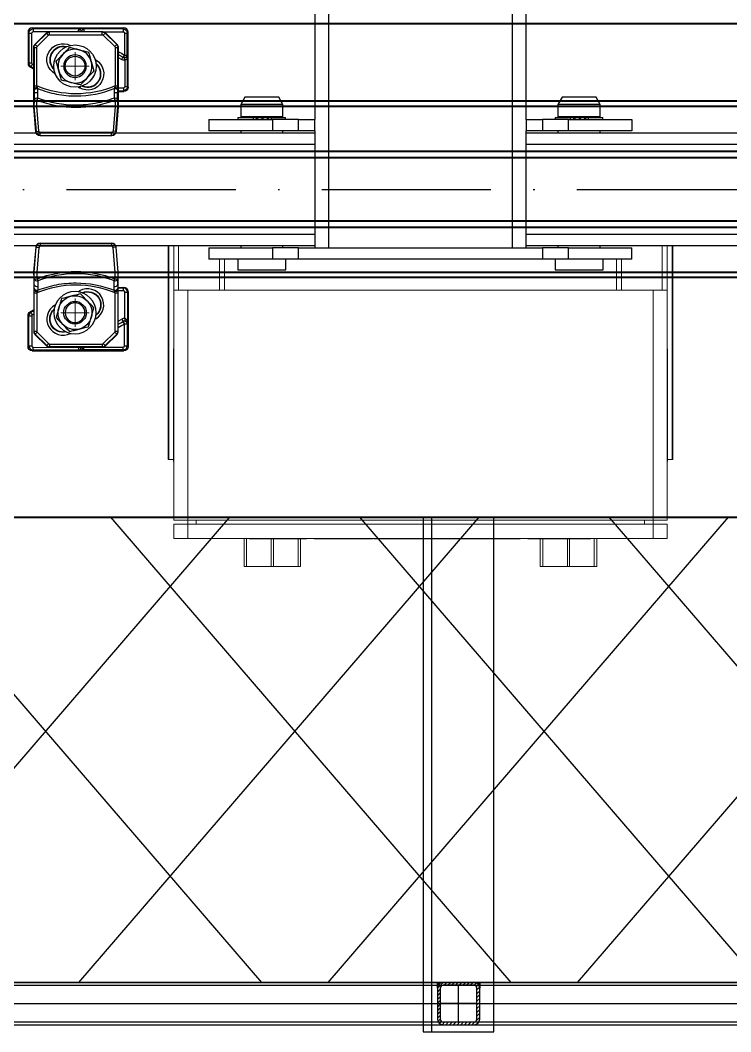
# Model space of a CAD drawing. Header units: centimetres. Extents: x 470464 to 524273, y 49611 to 59074.
# Drawn here: x 503125.2 to 503175.6, y 52480.6 to 52552.3 of the extents above; entities that cross this region are included whole.
import ezdxf

# ---------------------------------------------------------------- set-up
doc = ezdxf.new("R2010")
doc.units = ezdxf.units.CM
doc.header["$MEASUREMENT"] = 0
for name, pattern in [('1244_Aselsan_MIUM_3000$0$ACAD_ISO10W100', [18, 12, -3, 0, -3]), ('ACAD_ISO08W100', [36, 24, -3, 6, -3]), ('CENTER', [50.8, 31.75, -6.35, 6.35, -6.35]), ('CHAIN', [0.3543, 0.2362, -0.0295, 0.0591, -0.0295])]:
    doc.linetypes.add(name, pattern=pattern)
for name, color, linetype, lineweight in [('1', 7, 'Continuous', 25), ('AAA_EKSEN', 1, 'ACAD_ISO08W100', 9), ('S-COLS-CONC', 4, 'Continuous', 40)]:
    doc.layers.add(name, color=color, linetype=linetype, lineweight=lineweight)
doc.layers.add('vinç', color=7, linetype='Continuous')

# ---------------------------------------------------------------- blocks, each defined once
blk = doc.blocks.new('rdthtrjyrjrtdtrhtjytj')
at = {"ltscale": 0.4}
h = blk.add_hatch(color=2, dxfattribs=at)
h.dxf.hatch_style = 1
h.paths.add_polyline_path([(413737.785, 75636.936, -0.414214), (413738.185, 75637.336), (413737.785, 75637.336)])
h = blk.add_hatch(color=2, dxfattribs=at)
h.dxf.hatch_style = 1
h.paths.add_polyline_path([(413740.385, 75637.336, -0.414214), (413740.785, 75636.936), (413740.785, 75637.336)])
at = {"color": 2, "linetype": 'Continuous', "ltscale": 2}
for p, q in [((413694.688, 75637.336), (413723.077, 75670.338)), ((413725.328, 75637.336), (413696.939, 75670.338)), ((413712.365, 75637.336), (413740.754, 75670.338)), ((413743.006, 75637.336), (413714.617, 75670.338)), ((413730.043, 75637.336), (413758.432, 75670.338)), ((413760.684, 75637.336), (413732.294, 75670.338)), ((413747.721, 75637.336), (413776.11, 75670.338)), ((413778.361, 75637.336), (413749.972, 75670.338))]:
    blk.add_line(p, q, dxfattribs=at)
at = {"color": 2, "ltscale": 5}
for p, q in [((413736.785, 75670.338), (413736.785, 75633.838)), ((413737.385, 75633.838), (413737.385, 75670.338)), ((413741.785, 75633.838), (413741.785, 75670.338)), ((413736.785, 75633.838), (413741.785, 75633.838))]:
    blk.add_line(p, q, dxfattribs=at)
at = {"color": 2}
for p, q in [((414480.785, 75637.338), (413397.785, 75637.338)), ((413397.785, 75634.338), (414480.785, 75634.338))]:
    blk.add_line(p, q, dxfattribs=at)
at = {"color": 2, "ltscale": 3}
for p, q in [((413397.785, 75637.138), (414480.785, 75637.136)), ((413397.785, 75634.539), (414480.785, 75634.539))]:
    blk.add_line(p, q, dxfattribs=at)
at = {"color": 2, "ltscale": 0.4}
for p, q in [((413639.285, 75637.336), (413839.285, 75637.336)), ((413737.785, 75636.936), (413737.785, 75637.336)), ((413738.185, 75637.336), (413737.785, 75637.336)), ((413737.785, 75637.336), (413737.785, 75636.936)), ((413737.785, 75636.936), (413737.785, 75634.736)), ((413737.985, 75636.936), (413737.985, 75634.736)), ((413740.385, 75637.336), (413738.185, 75637.336)), ((413740.385, 75637.136), (413738.185, 75637.136)), ((413740.385, 75637.336), (413740.785, 75637.336)), ((413740.585, 75634.736), (413740.585, 75636.936)), ((413740.785, 75636.936), (413740.785, 75637.336)), ((413740.785, 75637.336), (413740.785, 75636.936)), ((413740.785, 75634.736), (413740.785, 75636.936)), ((413738.185, 75634.536), (413740.385, 75634.536)), ((413738.185, 75634.336), (413740.385, 75634.336))]:
    blk.add_line(p, q, dxfattribs=at)
at = {"color": 2, "linetype": 'Continuous'}
for p, q in [((413738.2, 75637.336), (413737.785, 75636.921)), ((413737.985, 75636.856), (413737.785, 75636.656)), ((413738.465, 75637.336), (413738.265, 75637.136)), ((413738.73, 75637.336), (413738.53, 75637.136)), ((413738.995, 75637.336), (413738.795, 75637.136)), ((413739.261, 75637.336), (413739.061, 75637.136)), ((413739.526, 75637.336), (413739.326, 75637.136)), ((413739.791, 75637.336), (413739.591, 75637.136)), ((413740.056, 75637.336), (413739.856, 75637.136)), ((413740.321, 75637.336), (413740.121, 75637.136)), ((413740.551, 75637.3), (413740.386, 75637.136)), ((413740.699, 75637.184), (413740.556, 75637.04)), ((413740.78, 75636.999), (413740.585, 75636.804)), ((413740.785, 75636.739), (413740.585, 75636.539)), ((413737.985, 75636.591), (413737.785, 75636.391)), ((413737.985, 75636.326), (413737.785, 75636.126)), ((413737.985, 75636.061), (413737.785, 75635.861)), ((413740.785, 75636.474), (413740.585, 75636.274)), ((413740.785, 75636.209), (413740.585, 75636.009)), ((413737.985, 75635.795), (413737.785, 75635.595)), ((413737.985, 75635.53), (413737.785, 75635.33)), ((413740.785, 75635.944), (413740.585, 75635.744)), ((413740.785, 75635.679), (413740.585, 75635.479)), ((413740.785, 75635.413), (413740.585, 75635.213)), ((413737.985, 75635.265), (413737.785, 75635.065)), ((413737.985, 75635), (413737.785, 75634.8)), ((413737.985, 75634.735), (413737.821, 75634.571)), ((413738.081, 75634.565), (413737.937, 75634.422)), ((413740.758, 75634.591), (413740.531, 75634.364)), ((413740.785, 75634.883), (413740.575, 75634.673)), ((413740.785, 75635.148), (413740.585, 75634.948)), ((413738.317, 75634.536), (413738.122, 75634.341)), ((413738.582, 75634.536), (413738.382, 75634.336)), ((413738.847, 75634.536), (413738.647, 75634.336)), ((413739.112, 75634.536), (413738.912, 75634.336)), ((413739.377, 75634.536), (413739.177, 75634.336)), ((413739.643, 75634.536), (413739.443, 75634.336)), ((413739.908, 75634.536), (413739.708, 75634.336)), ((413740.173, 75634.536), (413739.973, 75634.336)), ((413740.448, 75634.546), (413740.238, 75634.336))]:
    blk.add_line(p, q, dxfattribs=at)
at = {"color": 2, "linetype": 'CENTER', "ltscale": 10}
for p, q in [((413739.285, 75634.536), (413739.285, 75637.136)), ((413740.585, 75635.836), (413737.985, 75635.836))]:
    blk.add_line(p, q, dxfattribs=at)
at = {"color": 2, "linetype": 'CENTER', "ltscale": 30}
blk.add_line((413397.785, 75635.838), (414480.785, 75635.836), dxfattribs=at)
at = {"color": 2, "ltscale": 0.4}
for centre, radius, start, end in [((413738.185, 75636.936), 0.4, 90, 180), ((413738.185, 75636.936), 0.4, 90, 180), ((413738.185, 75636.936), 0.2, 90, 180), ((413740.385, 75636.936), 0.4, 0, 90), ((413740.385, 75636.936), 0.4, 0, 90), ((413740.385, 75636.936), 0.2, 0, 90), ((413738.185, 75634.736), 0.4, 180, 270), ((413738.185, 75634.736), 0.2, 180, 270), ((413740.385, 75634.736), 0.2, 270, 0), ((413740.385, 75634.736), 0.4, 270, 0)]:
    blk.add_arc(centre, radius, start, end, dxfattribs=at)
at = {"layer": 'vinç', "color": 2}
blk.add_line((414481.785, 75670.338), (413396.785, 75670.338), dxfattribs=at)
blk = doc.blocks.new('ytrbnjytrbtrbrervrer')
at = {"color": 2, "linetype": 'Continuous', "lineweight": 25}
for p, q in [((429377.111, 71709.841), (429377.111, 71808.141)), ((429390.111, 71808.141), (429390.111, 71709.841)), ((429391.111, 71718.941), (429391.111, 71799.041)), ((429376.111, 71736.541), (429376.111, 71718.941)), ((429371.161, 71720.541), (429370.861, 71720.022)), ((429370.861, 71720.022), (429370.861, 71719.141)), ((429373.861, 71720.022), (429370.861, 71720.022)), ((429373.561, 71720.541), (429371.161, 71720.541)), ((429373.861, 71720.022), (429373.561, 71720.541)), ((429373.861, 71719.141), (429373.861, 71720.022)), ((429393.661, 71720.541), (429393.361, 71720.022)), ((429393.361, 71720.022), (429393.361, 71719.141)), ((429396.361, 71720.022), (429393.361, 71720.022)), ((429396.061, 71720.541), (429393.661, 71720.541)), ((429396.361, 71720.022), (429396.061, 71720.541)), ((429396.361, 71719.141), (429396.361, 71720.022)), ((429368.611, 71718.941), (429368.611, 71718.141)), ((429368.611, 71718.941), (429373.108, 71718.941)), ((429370.67, 71719.091), (429370.67, 71718.941)), ((429370.67, 71719.091), (429371.764, 71719.091)), ((429373.861, 71719.141), (429370.861, 71719.141)), ((429370.961, 71719.141), (429370.961, 71719.091)), ((429371.764, 71718.941), (429371.764, 71719.091)), ((429371.764, 71719.091), (429371.971, 71719.091)), ((429371.971, 71719.091), (429371.971, 71718.941)), ((429371.971, 71719.091), (429371.986, 71719.091)), ((429371.986, 71719.091), (429371.986, 71718.941)), ((429371.986, 71719.091), (429372.048, 71719.091)), ((429372.048, 71719.091), (429372.048, 71718.941)), ((429372.048, 71719.091), (429372.361, 71719.091)), ((429372.361, 71719.091), (429372.361, 71718.941)), ((429372.417, 71719.091), (429372.417, 71718.941)), ((429372.417, 71719.091), (429372.436, 71719.091)), ((429372.436, 71719.091), (429372.436, 71718.941)), ((429372.436, 71719.091), (429372.748, 71719.091)), ((429372.748, 71719.091), (429372.748, 71718.941)), ((429372.748, 71719.091), (429372.808, 71719.091)), ((429372.808, 71719.091), (429372.808, 71718.941)), ((429372.808, 71719.091), (429372.818, 71719.091)), ((429372.818, 71718.941), (429372.818, 71719.091)), ((429372.818, 71719.091), (429373.015, 71719.091)), ((429373.015, 71719.091), (429373.015, 71718.941)), ((429373.015, 71719.091), (429374.048, 71719.091)), ((429373.108, 71718.941), (429373.108, 71718.141)), ((429374.965, 71718.941), (429373.108, 71718.941)), ((429373.761, 71719.091), (429373.761, 71719.141)), ((429374.048, 71718.941), (429374.048, 71719.091)), ((429374.965, 71718.141), (429374.965, 71718.941)), ((429374.965, 71718.941), (429376.111, 71718.941)), ((429376.111, 71718.141), (429376.111, 71718.941)), ((429391.111, 71718.941), (429391.111, 71718.141)), ((429391.111, 71718.941), (429392.257, 71718.941)), ((429392.257, 71718.941), (429392.257, 71718.141)), ((429394.114, 71718.941), (429392.257, 71718.941)), ((429393.17, 71719.091), (429393.17, 71718.941)), ((429393.17, 71719.091), (429394.264, 71719.091)), ((429396.361, 71719.141), (429393.361, 71719.141)), ((429393.461, 71719.141), (429393.461, 71719.091)), ((429394.114, 71718.141), (429394.114, 71718.941)), ((429394.114, 71718.941), (429398.611, 71718.941)), ((429394.264, 71718.941), (429394.264, 71719.091)), ((429394.264, 71719.091), (429394.471, 71719.091)), ((429394.471, 71719.091), (429394.471, 71718.941)), ((429394.471, 71719.091), (429394.486, 71719.091)), ((429394.486, 71719.091), (429394.486, 71718.941)), ((429394.486, 71719.091), (429394.548, 71719.091)), ((429394.548, 71719.091), (429394.548, 71718.941)), ((429394.548, 71719.091), (429394.861, 71719.091)), ((429394.861, 71719.091), (429394.861, 71718.941)), ((429394.917, 71719.091), (429394.917, 71718.941)), ((429394.917, 71719.091), (429394.936, 71719.091)), ((429394.936, 71719.091), (429394.936, 71718.941)), ((429394.936, 71719.091), (429395.248, 71719.091)), ((429395.248, 71719.091), (429395.248, 71718.941)), ((429395.248, 71719.091), (429395.308, 71719.091)), ((429395.308, 71719.091), (429395.308, 71718.941)), ((429395.308, 71719.091), (429395.318, 71719.091)), ((429395.318, 71718.941), (429395.318, 71719.091)), ((429395.318, 71719.091), (429395.515, 71719.091)), ((429395.515, 71719.091), (429395.515, 71718.941)), ((429395.515, 71719.091), (429396.548, 71719.091)), ((429396.261, 71719.091), (429396.261, 71719.141)), ((429396.548, 71718.941), (429396.548, 71719.091)), ((429398.611, 71718.941), (429398.611, 71718.141)), ((429376.111, 71717.991), (429327.611, 71717.991)), ((429373.108, 71718.141), (429368.611, 71718.141)), ((429370.861, 71718.141), (429370.861, 71717.991)), ((429374.965, 71718.141), (429373.108, 71718.141)), ((429373.861, 71717.991), (429373.861, 71718.141)), ((429376.111, 71718.141), (429374.965, 71718.141)), ((429376.111, 71718.141), (429376.111, 71709.841)), ((429392.257, 71718.141), (429391.111, 71718.141)), ((429391.111, 71709.841), (429391.111, 71718.141)), ((429412.011, 71717.991), (429391.111, 71717.991)), ((429394.114, 71718.141), (429392.257, 71718.141)), ((429393.361, 71718.141), (429393.361, 71717.991)), ((429398.611, 71718.141), (429394.114, 71718.141)), ((429396.361, 71717.991), (429396.361, 71718.141)), ((429327.611, 71717.191), (429376.111, 71717.191)), ((429391.111, 71717.191), (429416.511, 71717.191)), ((429376.111, 71710.791), (429327.611, 71710.791)), ((429426.611, 71710.791), (429391.111, 71710.791)), ((429376.111, 71709.991), (429327.611, 71709.991)), ((429368.611, 71709.841), (429368.611, 71709.041)), ((429368.611, 71709.841), (429373.108, 71709.841)), ((429370.861, 71709.991), (429370.861, 71709.841)), ((429373.108, 71709.841), (429373.108, 71709.041)), ((429374.965, 71709.841), (429373.108, 71709.841)), ((429373.861, 71709.841), (429373.861, 71709.991)), ((429374.965, 71709.041), (429374.965, 71709.841)), ((429374.965, 71709.841), (429392.257, 71709.841)), ((429377.111, 71709.841), (429390.111, 71709.841)), ((429426.611, 71709.991), (429391.111, 71709.991)), ((429392.257, 71709.841), (429392.257, 71709.041)), ((429394.114, 71709.841), (429392.257, 71709.841)), ((429393.361, 71709.991), (429393.361, 71709.841)), ((429394.114, 71709.041), (429394.114, 71709.841)), ((429394.114, 71709.841), (429398.611, 71709.841)), ((429396.361, 71709.841), (429396.361, 71709.991)), ((429398.611, 71709.041), (429398.611, 71709.841)), ((429373.108, 71709.041), (429368.611, 71709.041)), ((429370.661, 71709.041), (429370.661, 71708.291)), ((429374.965, 71709.041), (429373.108, 71709.041)), ((429374.061, 71708.291), (429374.061, 71709.041)), ((429392.257, 71709.041), (429374.965, 71709.041)), ((429394.114, 71709.041), (429392.257, 71709.041)), ((429393.161, 71709.041), (429393.161, 71708.291)), ((429398.611, 71709.041), (429394.114, 71709.041)), ((429396.561, 71708.291), (429396.561, 71709.041)), ((429370.661, 71708.291), (429374.049, 71708.291)), ((429374.049, 71708.291), (429374.061, 71708.291)), ((429393.161, 71708.291), (429396.549, 71708.291)), ((429396.549, 71708.291), (429396.561, 71708.291))]:
    blk.add_line(p, q, dxfattribs=at)
at = {"color": 2, "linetype": 'Continuous', "lineweight": 15}
for p, q in [((429365.711, 71694.841), (429365.711, 71709.991)), ((429365.761, 71694.841), (429365.761, 71709.991)), ((429366.111, 71706.841), (429366.111, 71709.991)), ((429366.461, 71706.841), (429366.461, 71709.991)), ((429400.761, 71706.841), (429400.761, 71709.991)), ((429401.111, 71706.841), (429401.111, 71709.991)), ((429401.461, 71694.841), (429401.461, 71709.991)), ((429401.511, 71694.841), (429401.511, 71709.991)), ((429369.361, 71706.841), (429369.361, 71709.041)), ((429369.711, 71706.841), (429369.711, 71709.041)), ((429397.511, 71706.841), (429397.511, 71709.041)), ((429397.861, 71706.841), (429397.861, 71709.041)), ((429366.111, 71706.841), (429367.111, 71706.841)), ((429366.111, 71690.541), (429366.111, 71706.841)), ((429367.111, 71706.841), (429367.111, 71690.541)), ((429400.111, 71706.841), (429367.111, 71706.841)), ((429400.111, 71706.841), (429401.111, 71706.841)), ((429400.111, 71690.541), (429400.111, 71706.841)), ((429401.111, 71706.841), (429401.111, 71690.541)), ((429366.101, 71702.691), (429366.111, 71702.691)), ((429366.101, 71694.691), (429366.101, 71702.691)), ((429401.111, 71702.691), (429401.121, 71702.691)), ((429401.121, 71702.691), (429401.121, 71694.691)), ((429401.131, 71702.015), (429401.121, 71702.015)), ((429401.131, 71702.015), (429401.131, 71701.359)), ((429366.101, 71701.909), (429366.091, 71701.909)), ((429366.091, 71697.909), (429366.091, 71701.909)), ((429401.131, 71701.494), (429401.121, 71701.494)), ((429401.131, 71701.494), (429401.131, 71700.108)), ((429401.131, 71701.359), (429401.131, 71698.538)), ((429366.091, 71697.274), (429366.091, 71700.187)), ((429366.091, 71700.187), (429366.101, 71700.187)), ((429401.131, 71700.108), (429401.121, 71700.108)), ((429401.131, 71700.108), (429401.131, 71697.195)), ((429401.131, 71700.045), (429401.131, 71699.389)), ((429401.131, 71699.474), (429401.131, 71695.474)), ((429366.091, 71696.024), (429366.091, 71698.845)), ((429366.091, 71697.337), (429366.091, 71697.994)), ((429366.091, 71697.274), (429366.101, 71697.274)), ((429366.091, 71695.888), (429366.091, 71697.274)), ((429401.131, 71697.195), (429401.121, 71697.195)), ((429366.091, 71695.368), (429366.091, 71696.024)), ((429366.091, 71695.888), (429366.101, 71695.888)), ((429365.761, 71694.841), (429365.711, 71694.841)), ((429366.101, 71694.841), (429365.761, 71694.841)), ((429366.091, 71695.368), (429366.101, 71695.368)), ((429401.121, 71695.474), (429401.131, 71695.474)), ((429401.461, 71694.841), (429401.121, 71694.841)), ((429401.511, 71694.841), (429401.461, 71694.841)), ((429366.111, 71694.691), (429366.101, 71694.691)), ((429401.121, 71694.691), (429401.111, 71694.691)), ((429367.111, 71690.541), (429366.111, 71690.541)), ((429400.111, 71690.541), (429367.111, 71690.541)), ((429367.111, 71690.241), (429367.111, 71690.541)), ((429367.711, 71690.241), (429367.711, 71690.541)), ((429399.511, 71690.241), (429399.511, 71690.541)), ((429401.111, 71690.541), (429400.111, 71690.541)), ((429400.111, 71690.241), (429400.111, 71690.541)), ((429366.111, 71690.241), (429366.111, 71689.241)), ((429366.111, 71690.241), (429367.111, 71690.241)), ((429367.111, 71690.241), (429367.111, 71689.241)), ((429367.111, 71690.241), (429400.111, 71690.241)), ((429400.111, 71690.241), (429400.111, 71689.241)), ((429400.111, 71690.241), (429401.111, 71690.241)), ((429401.111, 71690.241), (429401.111, 71689.241)), ((429366.111, 71689.241), (429367.111, 71689.241)), ((429367.111, 71689.241), (429400.111, 71689.241)), ((429371.111, 71689.221), (429371.111, 71689.241)), ((429396.111, 71689.221), (429371.111, 71689.221)), ((429371.111, 71687.241), (429371.111, 71689.221)), ((429371.281, 71687.241), (429371.281, 71689.221)), ((429371.452, 71689.201), (429371.452, 71689.221)), ((429371.452, 71689.201), (429373.769, 71689.201)), ((429373.035, 71687.241), (429373.035, 71689.201)), ((429373.187, 71687.241), (429373.187, 71689.201)), ((429373.769, 71689.201), (429373.769, 71689.221)), ((429373.769, 71689.201), (429374.814, 71689.201)), ((429374.814, 71689.201), (429374.814, 71689.221)), ((429374.814, 71689.201), (429375.529, 71689.201)), ((429374.941, 71687.241), (429374.941, 71689.201)), ((429375.111, 71687.241), (429375.111, 71689.201)), ((429375.529, 71689.201), (429375.529, 71689.221)), ((429376.071, 71689.201), (429376.071, 71689.221)), ((429376.071, 71689.201), (429376.946, 71689.201)), ((429376.946, 71689.201), (429376.946, 71689.221)), ((429376.946, 71689.201), (429378.839, 71689.201)), ((429378.839, 71689.201), (429378.839, 71689.221)), ((429380.206, 71689.201), (429380.206, 71689.221)), ((429380.316, 71689.201), (429380.316, 71689.221)), ((429380.316, 71689.201), (429381.19, 71689.201)), ((429381.19, 71689.201), (429381.19, 71689.221)), ((429381.19, 71689.201), (429382.032, 71689.201)), ((429382.032, 71689.201), (429382.032, 71689.221)), ((429382.032, 71689.201), (429382.826, 71689.201)), ((429382.826, 71689.201), (429382.826, 71689.221)), ((429382.826, 71689.201), (429384.148, 71689.201)), ((429384.148, 71689.201), (429384.148, 71689.221)), ((429384.148, 71689.201), (429384.285, 71689.201)), ((429384.285, 71689.201), (429384.285, 71689.221)), ((429384.285, 71689.201), (429385.563, 71689.201)), ((429385.278, 71689.201), (429386.022, 71689.201)), ((429385.563, 71689.201), (429385.563, 71689.221)), ((429385.563, 71689.201), (429386.882, 71689.201)), ((429386.882, 71689.201), (429386.882, 71689.221)), ((429386.882, 71689.201), (429388.929, 71689.201)), ((429388.929, 71689.201), (429388.929, 71689.221)), ((429388.929, 71689.201), (429389.974, 71689.201)), ((429389.974, 71689.201), (429389.974, 71689.221)), ((429389.974, 71689.201), (429390.689, 71689.201)), ((429390.689, 71689.201), (429390.689, 71689.221)), ((429391.231, 71689.201), (429391.231, 71689.221)), ((429391.231, 71689.201), (429392.106, 71689.201)), ((429392.106, 71689.201), (429392.106, 71689.221)), ((429392.106, 71689.201), (429392.948, 71689.201)), ((429392.111, 71687.241), (429392.111, 71689.201)), ((429392.281, 71687.241), (429392.281, 71689.201)), ((429392.557, 71689.201), (429394.539, 71689.201)), ((429392.948, 71689.201), (429392.948, 71689.221)), ((429393.875, 71689.201), (429395.256, 71689.201)), ((429394.035, 71687.241), (429394.035, 71689.201)), ((429394.187, 71687.241), (429394.187, 71689.201)), ((429394.539, 71689.201), (429394.539, 71689.221)), ((429394.539, 71689.201), (429395.697, 71689.201)), ((429395.697, 71689.201), (429395.697, 71689.221)), ((429395.941, 71687.241), (429395.941, 71689.221)), ((429396.111, 71689.221), (429396.111, 71689.241)), ((429396.111, 71687.241), (429396.111, 71689.221)), ((429400.111, 71689.241), (429401.111, 71689.241)), ((429371.111, 71687.241), (429371.281, 71687.241)), ((429371.281, 71687.241), (429373.035, 71687.241)), ((429373.187, 71687.241), (429373.035, 71687.241)), ((429374.941, 71687.241), (429373.187, 71687.241)), ((429374.941, 71687.241), (429375.111, 71687.241)), ((429392.281, 71687.241), (429392.111, 71687.241)), ((429392.281, 71687.241), (429394.035, 71687.241)), ((429394.035, 71687.241), (429394.187, 71687.241)), ((429395.941, 71687.241), (429394.187, 71687.241)), ((429396.111, 71687.241), (429395.941, 71687.241))]:
    blk.add_line(p, q, dxfattribs=at)
blk.add_open_spline([(429378.839, 71689.201), (429378.934, 71689.201), (429379.125, 71689.201), (429379.408, 71689.201), (429379.686, 71689.201), (429379.923, 71689.201), (429380.092, 71689.201), (429380.192, 71689.201), (429380.201, 71689.201), (429380.206, 71689.201)], degree=3, knots=[0, 0, 0, 0, 0.1402867, 0.2805239, 0.4204892, 0.5601339, 0.7066258, 0.8532115, 1, 1, 1, 1], dxfattribs=at)
blk = doc.blocks.new('tfdyktstrkydsrtdykulkdtkyg')
at = {"color": 2, "linetype": '1244_Aselsan_MIUM_3000$0$ACAD_ISO10W100'}
blk.add_line((413349.485, 75894.588), (414524.685, 75894.588), dxfattribs=at)
at = {"layer": 'S-COLS-CONC', "color": 2}
for p, q in [((414524.685, 75900.838), (413349.485, 75900.838)), ((414524.685, 75900.472), (413349.485, 75900.472)), ((414524.685, 75897.288), (413349.485, 75897.288)), ((414524.685, 75896.838), (413349.485, 75896.838)), ((414524.685, 75892.338), (413349.485, 75892.338)), ((414524.685, 75891.888), (413349.485, 75891.888)), ((414524.685, 75888.704), (413349.485, 75888.704)), ((414524.685, 75888.338), (413349.485, 75888.338))]:
    blk.add_line(p, q, dxfattribs=at)
blk = doc.blocks.new('sfsdsggssg')
at = {"layer": '1', "color": 2, "linetype": 'Continuous'}
for p, q in [((1145.841, -34639.582), (1145.988, -34639.328)), ((1146.022, -34639.387), (1145.908, -34639.582)), ((1145.988, -34639.328), (1146.022, -34639.387)), ((1146.281, -34639.239), (1146.247, -34639.18)), ((1148.456, -34639.18), (1146.247, -34639.18)), ((1148.398, -34639.238), (1146.281, -34639.239)), ((1146.281, -34639.445), (1148.398, -34639.444)), ((1148.456, -34639.18), (1148.398, -34639.238)), ((1141.12, -34640.036), (1141.139, -34640.054)), ((1141.12, -34640.037), (1141.12, -34645.126)), ((1141.139, -34640.054), (1141.338, -34640.054)), ((1141.139, -34640.054), (1141.139, -34645.11)), ((1141.338, -34645.11), (1141.338, -34640.054)), ((1141.412, -34639.756), (1141.393, -34639.739)), ((1141.394, -34639.739), (1143.174, -34639.583)), ((1143.175, -34639.602), (1141.412, -34639.756)), ((1141.412, -34639.756), (1141.429, -34639.955)), ((1141.429, -34639.955), (1143.193, -34639.8)), ((1143.175, -34639.602), (1143.193, -34639.8)), ((1143.202, -34639.601), (1143.201, -34639.8)), ((1143.565, -34639.616), (1143.544, -34639.814)), ((1143.544, -34639.814), (1143.641, -34639.825)), ((1143.565, -34639.616), (1143.568, -34639.582)), ((1143.662, -34639.626), (1143.565, -34639.616)), ((1143.568, -34639.582), (1144.068, -34639.582)), ((1143.662, -34639.626), (1143.641, -34639.825)), ((1143.641, -34639.825), (1143.786, -34639.88)), ((1144.063, -34639.628), (1144.068, -34639.582)), ((1144.451, -34639.582), (1147.373, -34639.582)), ((1144.451, -34639.609), (1144.451, -34639.582)), ((1147.364, -34639.605), (1144.65, -34639.605)), ((1144.65, -34639.605), (1144.65, -34639.804)), ((1144.65, -34639.804), (1147.364, -34639.804)), ((1146.144, -34639.582), (1146.195, -34639.494)), ((1147.374, -34639.582), (1147.364, -34639.605)), ((1147.364, -34639.605), (1147.364, -34639.804)), ((1147.435, -34639.833), (1147.575, -34639.692)), ((1147.435, -34639.833), (1148.246, -34640.645)), ((1147.575, -34639.692), (1147.585, -34639.669)), ((1148.387, -34640.504), (1147.575, -34639.692)), ((1147.585, -34639.669), (1148.41, -34640.494)), ((1148.498, -34639.543), (1148.508, -34642.731)), ((1148.697, -34639.536), (1148.755, -34639.478)), ((1148.707, -34642.912), (1148.697, -34639.536)), ((1148.755, -34639.478), (1148.755, -34645.981)), ((1148.246, -34640.645), (1148.387, -34640.504)), ((1148.275, -34640.715), (1148.275, -34644.448)), ((1148.275, -34640.715), (1148.474, -34640.715)), ((1148.41, -34640.494), (1148.387, -34640.504)), ((1148.474, -34640.715), (1148.497, -34640.706)), ((1148.474, -34644.448), (1148.474, -34640.715)), ((1148.497, -34640.706), (1148.497, -34644.458)), ((1145.509, -34641.092), (1145.493, -34641.12)), ((1145.509, -34641.092), (1145.532, -34641.105)), ((1144.566, -34642.736), (1144.505, -34642.843)), ((1144.599, -34642.897), (1144.505, -34642.843)), ((1148.684, -34643.141), (1148.707, -34642.912)), ((1148.693, -34645.919), (1148.684, -34643.141)), ((1146.45, -34643.959), (1146.486, -34643.98)), ((1146.486, -34643.98), (1146.508, -34643.942)), ((1148.275, -34644.448), (1148.474, -34644.448)), ((1148.497, -34644.458), (1148.474, -34644.448)), ((1141.139, -34645.11), (1141.12, -34645.127)), ((1141.139, -34645.11), (1141.338, -34645.11)), ((1148.246, -34644.519), (1147.435, -34645.33)), ((1147.575, -34645.471), (1148.387, -34644.66)), ((1148.41, -34644.669), (1147.585, -34645.494)), ((1148.246, -34644.519), (1148.387, -34644.66)), ((1148.387, -34644.66), (1148.41, -34644.669)), ((1148.489, -34644.527), (1148.494, -34645.926)), ((1141.393, -34645.425), (1141.412, -34645.407)), ((1143.174, -34645.581), (1141.394, -34645.425)), ((1141.412, -34645.407), (1141.429, -34645.209)), ((1141.412, -34645.407), (1143.175, -34645.562)), ((1143.193, -34645.363), (1141.429, -34645.209)), ((1143.175, -34645.562), (1143.193, -34645.363)), ((1143.201, -34645.363), (1143.202, -34645.563)), ((1143.641, -34645.339), (1143.544, -34645.349)), ((1143.544, -34645.349), (1143.565, -34645.547)), ((1143.565, -34645.547), (1143.662, -34645.537)), ((1143.565, -34645.547), (1143.568, -34645.582)), ((1144.068, -34645.582), (1143.568, -34645.582)), ((1143.786, -34645.284), (1143.641, -34645.339)), ((1143.641, -34645.339), (1143.662, -34645.537)), ((1144.063, -34645.535), (1144.068, -34645.582)), ((1144.255, -34645.582), (1144.255, -34645.981)), ((1144.296, -34645.582), (1144.295, -34645.941)), ((1144.451, -34645.555), (1144.451, -34645.582)), ((1147.373, -34645.582), (1144.451, -34645.582)), ((1144.495, -34645.948), (1144.496, -34645.582)), ((1144.65, -34645.359), (1144.65, -34645.559)), ((1147.364, -34645.359), (1144.65, -34645.359)), ((1144.65, -34645.559), (1147.364, -34645.559)), ((1146.653, -34645.582), (1146.513, -34645.827)), ((1147.364, -34645.359), (1147.364, -34645.559)), ((1147.364, -34645.559), (1147.374, -34645.582)), ((1147.435, -34645.33), (1147.575, -34645.471)), ((1147.585, -34645.494), (1147.575, -34645.471)), ((1148.755, -34645.981), (1148.693, -34645.919)), ((1144.295, -34645.941), (1144.255, -34645.981)), ((1144.554, -34646.28), (1144.593, -34646.24)), ((1144.554, -34646.28), (1148.456, -34646.28)), ((1144.593, -34646.24), (1146.718, -34646.241)), ((1146.462, -34646.048), (1144.594, -34646.048)), ((1146.718, -34646.241), (1146.836, -34646.218)), ((1146.836, -34646.026), (1146.836, -34646.218)), ((1148.394, -34646.026), (1146.836, -34646.026)), ((1146.836, -34646.218), (1148.394, -34646.218)), ((1148.394, -34646.026), (1148.394, -34646.218)), ((1148.394, -34646.218), (1148.456, -34646.28))]:
    blk.add_line(p, q, dxfattribs=at)
for radius in [1.5, 0.7]:
    blk.add_circle((1146.049, -34642.513), radius, dxfattribs=at)
at = {"layer": '1', "color": 2, "linetype": 'Continuous', "extrusion": (0, 0, -1)}
blk.add_circle((-1146.049, -34642.513), 0.8, dxfattribs=at)
for centre, start, end in [((-1146.5, -34641.661), 29.85389, 207.47171), ((-1145.495, -34643.411), 209.85389, 29.85389)]:
    blk.add_arc(centre, 1.142, start, end, dxfattribs=at)
at = {"layer": '1', "color": 2, "linetype": 'Continuous'}
for centre, radius, start, end in [((1146.5, -34641.661), 0.943, 345.8258, 138.46299), ((1146.5, -34641.661), 0.92, 347.60892, 136.67705), ((1146.049, -34642.513), 1.2, 106, 166), ((1146.049, -34642.513), 1.2, 46, 106), ((1146.049, -34642.513), 1.2, 166, 226), ((1146.049, -34642.513), 1.2, 346, 46), ((1145.495, -34643.411), 0.943, 155.46736, 321.17423), ((1145.495, -34643.411), 0.92, 156.92705, 319.71455), ((1146.049, -34642.513), 1.2, 286, 346), ((1146.049, -34642.513), 1.2, 226, 286)]:
    blk.add_arc(centre, radius, start, end, dxfattribs=at)
for centre, major_axis, ratio, start_param, end_param in [((1146.248, -34639.481), (-0.15, 0.261), 0.994945, 5.763279, 6.803091), ((1148.454, -34639.481), (0.214, 0.214), 0.992433, 5.501585, 7.064785), ((1152.198, -34642.582), (-9.067, 0), 0.918737, 5.945855, 6.620515), ((1148.454, -34645.978), (-0.214, 0.214), 0.992433, 2.359993, 3.923193)]:
    blk.add_ellipse(centre, major_axis=major_axis, ratio=ratio, start_param=start_param, end_param=end_param, dxfattribs=at)
at = {"layer": '1', "color": 2, "linetype": 'Continuous', "extrusion": (0, 0, -1)}
for centre, major_axis, ratio, start_param, end_param in [((1146.281, -34639.538), (0.271, 0.128), 0.997202, 4.110755, 5.150568), ((1146.194, -34639.487), (-0.173, 0.101), 0.027764, 4.691233, 6.195885), ((1146.282, -34639.545), (-0.0748, 0.0667), 0.997721, 6.084759, 7.124571), ((1146.281, -34639.438), (0, 0.2), 0.004243, 0.087267, 1.605444), ((1148.398, -34639.437), (0, 0.2), 0.004243, 0.087267, 1.605444), ((1148.397, -34639.537), (-0.243, 0.175), 0.996422, 0.949848, 2.513048), ((1148.398, -34639.544), (0.0889, 0.0469), 0.994028, 5.200197, 6.763397), ((1141.421, -34640.038), (-0.222, 0.204), 0.995811, 5.544902, 7.021469), ((1141.439, -34640.055), (0.203, 0.221), 0.997694, 3.974105, 5.450673), ((1141.439, -34640.055), (0.0742, -0.068), 0.993033, 2.403309, 3.879876), ((1143.641, -34639.825), (0.001, 0.2), 0.752836, 0.132804, 1.847295), ((1152.492, -34642.582), (-8.405, 0), 0.918737, 5.915201, 6.65117), ((1144.042, -34639.826), (0.001, 0.2), 0.752479, 0.132721, 1.852962), ((1144.31, -34639.815), (-0.014, 0.199), 0.74106, 0.130215, 1.915333), ((1144.451, -34639.808), (-0.008, 0.2), 0.422896, 0.096328, 1.761115), ((1147.364, -34639.904), (-0.277, 0.115), 0.998522, 1.179673, 1.96192), ((1147.364, -34639.904), (0.0384, 0.0928), 0.995546, 5.892062, 6.674309), ((1147.373, -34639.882), (0.115, 0.278), 0.997326, 5.892062, 6.674309), ((1148.498, -34639.536), (0.2, 0.001), 0.034652, 0.087319, 1.566648), ((1148.175, -34640.715), (-0.0928, -0.0384), 0.995546, 2.750469, 3.532716), ((1148.175, -34640.715), (-0.115, 0.277), 0.998522, 1.179673, 1.96192), ((1148.197, -34640.706), (0.278, 0.115), 0.997326, 5.892062, 6.674309), ((1148.473, -34643.248), (0.056, 0.516), 0.770786, 6.203754, 6.230389), ((1148.485, -34643.141), (0.199, -0.02), 0.74823, 4.69971, 6.151435), ((1148.509, -34642.738), (0.008, 0.2), 0.005639, 3.866293, 4.746837), ((1148.508, -34642.912), (-0.201, 0.003), 0.124494, 1.540952, 3.020281), ((1148.508, -34642.912), (-0.188, 0.076), 0.878606, 1.230281, 2.70961), ((1148.485, -34643.141), (-0.2, -0.001), 0.034899, 3.228912, 4.651252), ((1148.175, -34644.448), (0.0928, -0.0384), 0.995546, 5.892062, 6.674309), ((1148.175, -34644.448), (0.115, 0.277), 0.998522, 1.179673, 1.96192), ((1148.197, -34644.457), (-0.278, 0.115), 0.997326, 2.750469, 3.532716), ((1141.421, -34645.125), (0.222, 0.204), 0.995811, 2.403309, 3.879876), ((1141.439, -34645.109), (-0.203, 0.221), 0.997694, 3.974105, 5.450673), ((1141.439, -34645.109), (0.0742, 0.068), 0.993033, 2.403309, 3.879876), ((1143.641, -34645.339), (-0.001, 0.2), 0.752836, 1.294298, 3.008789), ((1144.042, -34645.337), (-0.001, 0.2), 0.752479, 1.288631, 3.008872), ((1144.31, -34645.348), (0.014, 0.199), 0.74106, 1.22626, 3.011378), ((1144.451, -34645.356), (0.008, 0.2), 0.422896, 1.380478, 3.045264), ((1146.899, -34646), (0.426, 0.115), 0.905428, 3.310168, 3.875491), ((1146.514, -34645.834), (-0.174, 0.099), 0.027964, 1.549906, 2.758993), ((1176.862, -34592.771), (84.96, 148.546), 0.001169, 1.933599, 1.936064), ((1146.838, -34646.014), (-0.174, 0.099), 0.030283, 4.695034, 5.900559), ((1176.862, -34592.776), (84.962, 148.541), 0.002337, 1.9329, 1.936067), ((1147.364, -34645.259), (0.0384, -0.0928), 0.995546, 5.892062, 6.674309), ((1147.364, -34645.259), (0.277, 0.115), 0.998522, 1.179673, 1.96192), ((1147.373, -34645.281), (-0.115, 0.278), 0.997326, 2.750469, 3.532716), ((1148.393, -34645.918), (0.139, 0.266), 0.998207, 1.09196, 2.65516), ((1148.393, -34645.925), (-0.0609, 0.0807), 0.988978, 2.219923, 3.783123), ((1148.494, -34645.919), (-0.2, -0.001), 0.034899, 3.228912, 4.712496), ((1144.556, -34645.978), (0.214, 0.214), 0.992433, 2.359993, 3.923193), ((1144.494, -34645.941), (-0.2, 0.001), 0.034627, 4.708031, 6.195866), ((1144.594, -34645.94), (-0.138, 0.267), 0.998031, 3.623062, 5.186262), ((1144.595, -34645.947), (0.0592, 0.0819), 0.989251, 2.52068, 4.08388), ((1144.593, -34646.041), (0, -0.2), 0.004269, 4.747034, 6.195918), ((1146.463, -34646.055), (-0.199, -0.016), 0.034866, 1.569261, 2.70958), ((1146.718, -34646.042), (-0.256, 0.042), 0.76271, 4.58737, 6.036255), ((1146.9, -34646.006), (0.253, 0.061), 0.768803, 3.289543, 3.701099), ((1146.718, -34646.042), (-0.012, 0.201), 0.369521, 3.302192, 4.751077), ((1146.836, -34646.019), (-0.038, 0.196), 0.907507, 3.350606, 5.211047), ((1146.836, -34646.019), (-0.187, 0.071), 0.032625, 4.699988, 5.905162)]:
    blk.add_ellipse(centre, major_axis=major_axis, ratio=ratio, start_param=start_param, end_param=end_param, dxfattribs=at)
at = {"layer": '1', "color": 2, "linetype": 'Continuous'}
for points, weights in [([(1141.12, -34640.037), (1141.12, -34640.037), (1141.12, -34640.036)], [0.500000154953, 0.499999845047, 0.500000154953]), ([(1141.393, -34639.739), (1141.393, -34639.739), (1141.394, -34639.739)], [0.500000154951, 0.499999845049, 0.500000154951]), ([(1147.373, -34639.582), (1147.373, -34639.582), (1147.374, -34639.582)], [0.500000031564, 0.499999968436, 0.500000031564]), ([(1147.585, -34639.669), (1147.585, -34639.669), (1147.585, -34639.669)], [0.500000032286, 0.499999967714, 0.500000032286]), ([(1148.41, -34640.494), (1148.41, -34640.494), (1148.41, -34640.494)], [0.500000032004, 0.499999967996, 0.500000032004]), ([(1148.497, -34640.706), (1148.497, -34640.706), (1148.497, -34640.706)], [0.500000031722, 0.499999968278, 0.500000031722]), ([(1148.497, -34644.458), (1148.497, -34644.458), (1148.497, -34644.458)], [0.500000031229, 0.499999968771, 0.500000031229]), ([(1141.12, -34645.127), (1141.12, -34645.127), (1141.12, -34645.126)], [0.500000154938, 0.499999845062, 0.500000154938]), ([(1148.41, -34644.669), (1148.41, -34644.669), (1148.41, -34644.669)], [0.500000031836, 0.499999968164, 0.500000031836]), ([(1141.394, -34645.425), (1141.393, -34645.425), (1141.393, -34645.425)], [0.500000154962, 0.499999845038, 0.500000154962]), ([(1147.374, -34645.582), (1147.373, -34645.582), (1147.373, -34645.582)], [0.500000031519, 0.499999968481, 0.500000031519]), ([(1147.585, -34645.494), (1147.585, -34645.494), (1147.585, -34645.494)], [0.500000031966, 0.499999968034, 0.500000031966])]:
    blk.add_rational_spline(points, weights, degree=2, dxfattribs=at)
for points, knots in [([(1143.174, -34639.583), (1143.175, -34639.588), (1143.175, -34639.594), (1143.175, -34639.6), (1143.175, -34639.601), (1143.175, -34639.602)], [0, 0, 0, 0, 0.876308, 0.876308, 1, 1, 1, 1]), ([(1143.201, -34639.582), (1143.233, -34639.582), (1143.3, -34639.582), (1143.399, -34639.582), (1143.493, -34639.582), (1143.543, -34639.582), (1143.568, -34639.582)], [0, 0, 0, 0, 0.225713, 0.483808, 0.741904, 1, 1, 1, 1]), ([(1143.201, -34639.8), (1143.236, -34639.8), (1143.271, -34639.801), (1143.341, -34639.802), (1143.375, -34639.803), (1143.455, -34639.807), (1143.499, -34639.81), (1143.544, -34639.814)], [0, 0, 0, 0, 0.304321, 0.304321, 0.608496, 0.608496, 1, 1, 1, 1]), ([(1143.565, -34639.616), (1143.565, -34639.616), (1143.565, -34639.616), (1143.516, -34639.611), (1143.468, -34639.608), (1143.383, -34639.604), (1143.347, -34639.603), (1143.274, -34639.601), (1143.238, -34639.601), (1143.202, -34639.601)], [0, 0, 0, 0, 0.000017, 0.000017, 0.401467, 0.401467, 0.701656, 0.701656, 1, 1, 1, 1]), ([(1143.786, -34645.284), (1143.62, -34644.851), (1143.494, -34644.406), (1143.325, -34643.499), (1143.283, -34643.036), (1143.283, -34641.664), (1143.455, -34640.743), (1143.786, -34639.88)], [0, 0, 0, 0, 0.25, 0.25, 0.5, 0.5, 1, 1, 1, 1]), ([(1143.786, -34639.88), (1143.874, -34639.88), (1143.962, -34639.881), (1144.095, -34639.882), (1144.141, -34639.882), (1144.186, -34639.883)], [0, 0, 0, 0, 0.657537, 0.657537, 1, 1, 1, 1]), ([(1144.454, -34639.873), (1144.283, -34640.305), (1144.153, -34640.751), (1143.979, -34641.661), (1143.935, -34642.125), (1143.935, -34643.502), (1144.113, -34644.428), (1144.454, -34645.291)], [0, 0, 0, 0, 0.25, 0.25, 0.5, 0.5, 1, 1, 1, 1]), ([(1144.315, -34639.616), (1144.302, -34639.617), (1144.289, -34639.618), (1144.239, -34639.621), (1144.203, -34639.624), (1144.132, -34639.627), (1144.097, -34639.628), (1144.063, -34639.628), (1144.063, -34639.628), (1144.063, -34639.628)], [0, 0, 0, 0, 0.155547, 0.155547, 0.580528, 0.580528, 0.999985, 0.999985, 1, 1, 1, 1]), ([(1144.068, -34639.582), (1144.093, -34639.582), (1144.143, -34639.582), (1144.238, -34639.582), (1144.342, -34639.582), (1144.414, -34639.582), (1144.451, -34639.582)], [0, 0, 0, 0, 0.25, 0.5, 0.749999, 1, 1, 1, 1]), ([(1144.186, -34639.883), (1144.224, -34639.883), (1144.261, -34639.882), (1144.337, -34639.879), (1144.375, -34639.877), (1144.427, -34639.874), (1144.441, -34639.873), (1144.454, -34639.873)], [0, 0, 0, 0, 0.423047, 0.423047, 0.845832, 0.845832, 1, 1, 1, 1]), ([(1144.451, -34639.609), (1144.451, -34639.609), (1144.451, -34639.609), (1144.408, -34639.61), (1144.368, -34639.612), (1144.328, -34639.615), (1144.321, -34639.616), (1144.315, -34639.616)], [0, 0, 0, 0, 0.000035, 0.000035, 0.836112, 0.836112, 1, 1, 1, 1]), ([(1144.65, -34639.605), (1144.631, -34639.605), (1144.613, -34639.605), (1144.595, -34639.605), (1144.545, -34639.606), (1144.496, -34639.607), (1144.451, -34639.609)], [0, 0, 0, 0, 0.267342, 0.267342, 0.267342, 1, 1, 1, 1]), ([(1144.454, -34639.873), (1144.475, -34639.864), (1144.498, -34639.856), (1144.527, -34639.845), (1144.531, -34639.844), (1144.535, -34639.842)], [0, 0, 0, 0, 0.864692, 0.864692, 1, 1, 1, 1]), ([(1144.535, -34639.842), (1144.561, -34639.833), (1144.588, -34639.824), (1144.616, -34639.815), (1144.617, -34639.814), (1144.629, -34639.811), (1144.639, -34639.807), (1144.65, -34639.804)], [0, 0, 0, 0, 0.704482, 0.704482, 0.731136, 0.731136, 1, 1, 1, 1]), ([(1145.053, -34641.551), (1145.156, -34641.521), (1145.262, -34641.491), (1145.484, -34641.427), (1145.602, -34641.393), (1145.719, -34641.36)], [0, 0, 0, 0, 0.5, 0.5, 1, 1, 1, 1]), ([(1146.385, -34641.169), (1146.462, -34641.244), (1146.541, -34641.32), (1146.707, -34641.48), (1146.795, -34641.566), (1146.883, -34641.65)], [0, 0, 0, 0, 0.5, 0.5, 1, 1, 1, 1]), ([(1144.717, -34642.895), (1144.743, -34642.791), (1144.77, -34642.684), (1144.826, -34642.46), (1144.856, -34642.341), (1144.885, -34642.223)], [0, 0, 0, 0, 0.5, 0.5, 1, 1, 1, 1]), ([(1147.381, -34642.131), (1147.355, -34642.236), (1147.329, -34642.343), (1147.273, -34642.566), (1147.243, -34642.686), (1147.214, -34642.804)], [0, 0, 0, 0, 0.5, 0.5, 1, 1, 1, 1]), ([(1145.714, -34643.858), (1145.637, -34643.783), (1145.557, -34643.706), (1145.392, -34643.546), (1145.303, -34643.461), (1145.216, -34643.377)], [0, 0, 0, 0, 0.5, 0.5, 1, 1, 1, 1]), ([(1147.046, -34643.476), (1146.943, -34643.506), (1146.837, -34643.536), (1146.615, -34643.6), (1146.497, -34643.633), (1146.38, -34643.667)], [0, 0, 0, 0, 0.5, 0.5, 1, 1, 1, 1]), ([(1143.544, -34645.349), (1143.502, -34645.354), (1143.459, -34645.356), (1143.381, -34645.36), (1143.345, -34645.361), (1143.273, -34645.363), (1143.237, -34645.363), (1143.201, -34645.363)], [0, 0, 0, 0, 0.37098, 0.37098, 0.685408, 0.685408, 1, 1, 1, 1]), ([(1143.568, -34645.582), (1143.543, -34645.582), (1143.493, -34645.582), (1143.399, -34645.582), (1143.3, -34645.582), (1143.233, -34645.582), (1143.201, -34645.582)], [0, 0, 0, 0, 0.258096, 0.516192, 0.774287, 1, 1, 1, 1]), ([(1143.202, -34645.563), (1143.239, -34645.563), (1143.277, -34645.562), (1143.352, -34645.56), (1143.389, -34645.559), (1143.473, -34645.555), (1143.519, -34645.552), (1143.565, -34645.547)], [0, 0, 0, 0, 0.308433, 0.308433, 0.618953, 0.618953, 1, 1, 1, 1]), ([(1144.186, -34645.281), (1144.099, -34645.282), (1144.011, -34645.282), (1143.877, -34645.283), (1143.832, -34645.283), (1143.786, -34645.284)], [0, 0, 0, 0, 0.657537, 0.657537, 1, 1, 1, 1]), ([(1144.063, -34645.535), (1144.063, -34645.535), (1144.063, -34645.535), (1144.103, -34645.536), (1144.144, -34645.537), (1144.229, -34645.541), (1144.272, -34645.544), (1144.315, -34645.547)], [0, 0, 0, 0, 0.000015, 0.000015, 0.496417, 0.496417, 1, 1, 1, 1]), ([(1144.451, -34645.582), (1144.414, -34645.582), (1144.342, -34645.582), (1144.238, -34645.582), (1144.143, -34645.582), (1144.093, -34645.582), (1144.068, -34645.582)], [0, 0, 0, 0, 0.250001, 0.5, 0.75, 1, 1, 1, 1]), ([(1144.454, -34645.291), (1144.409, -34645.288), (1144.365, -34645.285), (1144.275, -34645.282), (1144.231, -34645.281), (1144.186, -34645.281)], [0, 0, 0, 0, 0.500153, 0.500153, 1, 1, 1, 1]), ([(1144.315, -34645.547), (1144.346, -34645.55), (1144.384, -34645.552), (1144.434, -34645.554), (1144.442, -34645.554), (1144.451, -34645.555), (1144.451, -34645.555), (1144.451, -34645.555)], [0, 0, 0, 0, 0.836069, 0.836069, 0.999965, 0.999965, 1, 1, 1, 1]), ([(1144.535, -34645.321), (1144.51, -34645.312), (1144.485, -34645.303), (1144.461, -34645.294), (1144.458, -34645.292), (1144.454, -34645.291)], [0, 0, 0, 0, 0.863107, 0.863107, 1, 1, 1, 1]), ([(1144.65, -34645.359), (1144.616, -34645.349), (1144.582, -34645.338), (1144.546, -34645.325), (1144.54, -34645.323), (1144.535, -34645.321)], [0, 0, 0, 0, 0.858601, 0.858601, 1, 1, 1, 1])]:
    blk.add_open_spline(points, degree=3, knots=knots, dxfattribs=at)
for points in [[(1143.175, -34639.583), (1143.175, -34639.583), (1143.174, -34639.583), (1143.174, -34639.583)], [(1143.2, -34639.582), (1143.192, -34639.582), (1143.183, -34639.582), (1143.175, -34639.583)], [(1143.202, -34639.601), (1143.193, -34639.601), (1143.184, -34639.601), (1143.175, -34639.602)], [(1143.193, -34639.8), (1143.195, -34639.8), (1143.198, -34639.8), (1143.201, -34639.8)], [(1143.201, -34639.582), (1143.201, -34639.582), (1143.201, -34639.582), (1143.2, -34639.582)], [(1143.202, -34639.601), (1143.202, -34639.594), (1143.202, -34639.588), (1143.201, -34639.582)], [(1144.063, -34639.628), (1143.929, -34639.628), (1143.796, -34639.627), (1143.662, -34639.626)], [(1144.885, -34642.223), (1144.944, -34641.988), (1145.001, -34641.759), (1145.053, -34641.551)], [(1145.719, -34641.36), (1145.951, -34641.293), (1146.178, -34641.228), (1146.385, -34641.169)], [(1146.883, -34641.65), (1147.057, -34641.818), (1147.227, -34641.982), (1147.381, -34642.131)], [(1145.216, -34643.377), (1145.042, -34643.209), (1144.872, -34643.045), (1144.717, -34642.895)], [(1147.214, -34642.804), (1147.155, -34643.039), (1147.098, -34643.267), (1147.046, -34643.476)], [(1146.38, -34643.667), (1146.148, -34643.734), (1145.921, -34643.799), (1145.714, -34643.858)], [(1143.175, -34645.562), (1143.175, -34645.568), (1143.175, -34645.574), (1143.174, -34645.581)], [(1143.174, -34645.581), (1143.174, -34645.581), (1143.175, -34645.581), (1143.175, -34645.581)], [(1143.175, -34645.562), (1143.184, -34645.562), (1143.193, -34645.563), (1143.202, -34645.563)], [(1143.175, -34645.581), (1143.183, -34645.581), (1143.192, -34645.582), (1143.2, -34645.582)], [(1143.201, -34645.363), (1143.198, -34645.363), (1143.195, -34645.363), (1143.193, -34645.363)], [(1143.2, -34645.582), (1143.201, -34645.582), (1143.201, -34645.582), (1143.201, -34645.582)], [(1143.201, -34645.582), (1143.202, -34645.575), (1143.202, -34645.569), (1143.202, -34645.563)], [(1143.662, -34645.537), (1143.796, -34645.536), (1143.929, -34645.536), (1144.063, -34645.535)], [(1144.451, -34645.555), (1144.513, -34645.557), (1144.581, -34645.559), (1144.65, -34645.559)], [(1146.676, -34645.924), (1146.67, -34645.934), (1146.665, -34645.944), (1146.661, -34645.955)], [(1146.836, -34646.026), (1146.836, -34646.024), (1146.837, -34646.023), (1146.838, -34646.021)]]:
    blk.add_open_spline(points, degree=3, dxfattribs=at)
at = {"layer": 'AAA_EKSEN', "color": 2, "linetype": 'CHAIN', "ltscale": 20}
for p, q in [((1146.049, -34641.513), (1146.049, -34643.513)), ((1147.049, -34642.513), (1145.049, -34642.513))]:
    blk.add_line(p, q, dxfattribs=at)
blk = doc.blocks.new('dyjtdytfdtktuykdtyulyfırs')
at = {"layer": 'S-COLS-CONC', "color": 2, "rotation": 90.00000000000001}
blk.add_blockref('sfsdsggssg', (379069.572, 74868.283), dxfattribs=at)
at = {"layer": 'S-COLS-CONC', "color": 2, "xscale": -1, "rotation": 89.9999999999999}
blk.add_blockref('sfsdsggssg', (379069.572, 77142.893), dxfattribs=at)
blk = doc.blocks.new('dsrtertytresutrjdfurtdh')
at = {"layer": 'S-COLS-CONC', "color": 2}
blk.add_lwpolyline([(413334.385, 75806.838), (414539.785, 75806.838), (414539.785, 75771.838), (413334.385, 75771.838)], close=True, dxfattribs=at)
at = {"layer": 'vinç', "color": 2}
for name, p in [('dyjtdytfdtktuykdtyulyfırs', (0, -222)), ('tfdyktstrkydsrtdykulkdtkyg', (0, -111))]:
    blk.add_blockref(name, p, dxfattribs=at)
blk = doc.blocks.new('ppppppppprwwwwwww')
at = {"layer": 'vinç', "color": 2, "xscale": -1, "rotation": 180}
blk.add_blockref('dsrtertytresutrjdfurtdh', (0, 151477.176), dxfattribs=at)
blk = doc.blocks.new('teyrujehkutk5rjykturjset')
at = {"layer": 'vinç', "color": 2}
for name, p in [('ytrbnjytrbtrbrervrer', (-15647.027, 3979.597)), ('ppppppppprwwwwwww', (0, 0)), ('rdthtrjyrjrtdtrhtjytj', (0, 0))]:
    blk.add_blockref(name, p, dxfattribs=at)
blk = doc.blocks.new('rtrtjhrkıtyurjtyrkurjt')
at = {"layer": 'vinç', "color": 2}
blk.add_blockref('teyrujehkutk5rjykturjset', (3449.374, -3989.374), dxfattribs=at)

msp = doc.modelspace()

# ---------------------------------------------------------------- block references
at = {"layer": 'vinç', "color": 2}
msp.add_blockref('rtrtjhrkıtyurjtyrkurjt', (85967.638, -19163.9), dxfattribs=at)

doc.saveas('drawing.dxf')
